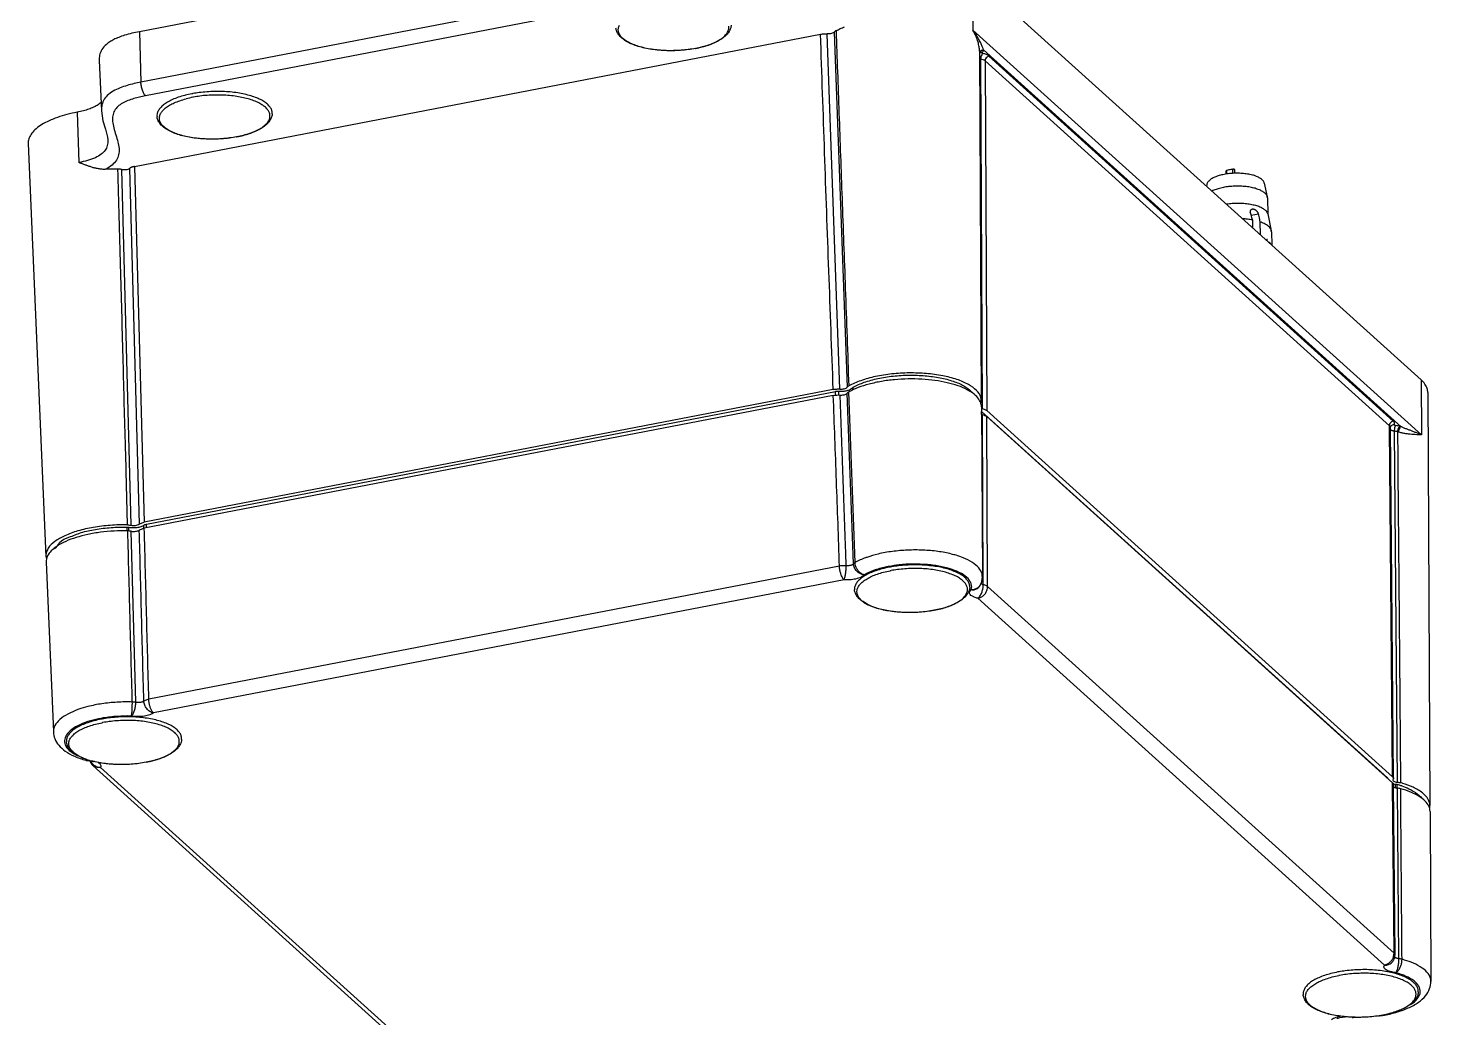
# Model space of a CAD drawing. Header units: millimetres. Extents: x 306 to 1885, y 393 to 1000.
# Drawn here: x 661.6 to 777.7, y 615 to 696.9 of the extents above; entities that cross this region are included whole.
import ezdxf

# ---------------------------------------------------------------- set-up
doc = ezdxf.new("R2010")
doc.units = ezdxf.units.MM

# ---------------------------------------------------------------- blocks, each defined once
blk = doc.blocks.new('*u3')
at = {"color": 7}
for p, q in [((57.87, 32.69), (20.48, 66.4)), ((58.56, 32.51), (21.17, 66.23)), ((-60.1, 55.45), (-60.09, 55.46)), ((-60.09, 55.45), (-60.1, 55.45)), ((-64.44, 36.74), (-64.52, 52.35)), ((-61.09, 50.41), (-61.09, 50.41)), ((-60.24, 50.85), (-22.85, 17.13)), ((-61.58, 50.27), (-61.44, 34.59)), ((-61.22, 49.92), (-61.08, 34.24)), ((-61.13, 49.77), (-23.74, 16.06)), ((-61.13, 49.77), (-61, 34.24)), ((-64.23, -1.79), (-64.43, 36.19)), ((-61.14, 1.77), (-61.43, 34.04)), ((-61.41, 34.59), (-61.41, 34.26)), ((-61.27, 34.55), (-61.26, 34.23)), ((-61.07, 33.69), (-61.04, 33.78)), ((-61.07, 33.69), (-60.79, 1.43)), ((-61.04, 33.78), (-61.03, 33.83)), ((-61, 34.24), (-61, 34.09)), ((-61, 34.09), (-23.67, 0.43)), ((-60.52, 33.65), (-60.52, 33.63)), ((-23.19, -0.03), (-60.52, 33.63)), ((-60.98, 33.54), (-23.66, -0.12)), ((-60.98, 33.54), (-60.71, 1.43)), ((53.65, 32.21), (53.67, 32.21)), ((53.67, 32.21), (53.66, 32.21)), ((58.71, 32.12), (58.64, 32.14)), ((58.86, 32.08), (58.71, 32.12)), ((59.05, 32.05), (58.86, 32.08)), ((62.87, 13.83), (62.19, 29.42)), ((-10.54, 15.44), (52.99, 27.68)), ((-10.12, 14.18), (53.41, 26.42)), ((54.61, 26.69), (55.03, 10.97)), ((-18.84, 18.24), (-18.82, 18.25)), ((-18.82, 18.24), (-18.84, 18.24)), ((-23.74, 16.06), (-23.67, 0.43)), ((-23.34, 15.87), (-23.27, 0.25)), ((-22.86, 16.18), (-22.86, 16.18)), ((-23.18, -0.47), (-23.26, 15.14)), ((-11.55, 13.86), (-10.99, -1.84)), ((-11.4, 13.97), (-10.83, -1.72)), ((64.52, -24.66), (62.88, 13.28)), ((53.64, 10.33), (-9.74, -1.88)), ((-9.55, -1.52), (53.83, 10.7)), ((53.63, 10.66), (53.64, 10.33)), ((53.86, 10.7), (53.87, 10.42)), ((55.04, 10.42), (55.91, -22.29)), ((55.25, 10.94), (55.25, 10.61)), ((55.36, 10.39), (55.49, 5.45)), ((55.4, 10.94), (55.41, 10.6)), ((-9.54, -2.07), (53.84, 10.15)), ((54.72, -22.56), (53.84, 10.15)), ((55.18, -22.39), (54.3, 10.32)), ((-63.62, -2.95), (-63.65, 2.11)), ((-63.65, 2.11), (-22.39, -35.09)), ((-61.77, 1.36), (-23.37, -33.27)), ((-60.79, 1.39), (-60.8, 1.35)), ((-60.79, 1.43), (-60.79, 1.39)), ((-60.71, 1.43), (-60.71, 1.35)), ((-60.71, 1.35), (-60.7, 1.27)), ((-61.06, 0.84), (-23.87, -32.7)), ((-60.7, 1.27), (-23.51, -32.27)), ((-23.19, 0.23), (-23.19, -0.03)), ((-23.51, -32.27), (-23.66, -0.12)), ((-23.1, -32.44), (-23.25, -0.3)), ((-23, -33.17), (-23.16, -1.02)), ((-11.39, -2.02), (-11.37, -2.27)), ((-11.31, -1.99), (-11.3, -2.21)), ((-9.63, -34.92), (-10.82, -2.27)), ((-10.15, -2.1), (-8.97, -34.75)), ((-10.06, -1.55), (-10.05, -1.9)), ((-9.76, -1.52), (-9.74, -1.88)), ((-63.62, -2.95), (-22.35, -40.16)), ((-49.86, -16.56), (-49.88, -15.34)), ((-49.86, -16.56), (-49.84, -16.65)), ((-49.51, -18.2), (-49.84, -16.65)), ((-49.68, -15.52), (-49.73, -15.53)), ((-49.64, -15.56), (-49.7, -15.57)), ((-49.48, -15.71), (-49.47, -15.83)), ((-49.36, -15.81), (-49.47, -15.83)), ((-48.85, -16.27), (-48.82, -17.46)), ((-48.66, -18.19), (-47.99, -18.06)), ((-48.1, -17.65), (-48.11, -16.93)), ((-49.48, -19.67), (-49.52, -18.15)), ((-49.48, -19.67), (-49.47, -19.76)), ((-49.19, -21.03), (-49.47, -19.76)), ((-46.49, -21.93), (-46.48, -22.25)), ((-46.31, -21.92), (-46.31, -22.3)), ((-45.75, -21.87), (-45.75, -22.2)), ((-45.69, -21.86), (-45.69, -22.15)), ((-43.91, -20.9), (-43.88, -20.75)), ((54.72, -22.56), (-8.37, -34.72)), ((60, -27.55), (59.85, -22.92)), ((45.32, -25.28), (45.34, -25.28)), ((45.34, -25.28), (45.32, -25.28)), ((57.97, -32.29), (57.77, -27.68)), ((4.16, -38.61), (53.72, -29.06)), ((49.99, -28.78), (49.99, -28.78)), ((4.58, -39.87), (54.14, -30.32)), ((54.28, -34.95), (54.14, -30.32)), ((3.11, -33.41), (3.13, -33.41)), ((3.13, -33.41), (3.11, -33.42)), ((-22.35, -40.16), (-22.39, -35.09)), ((4.73, -44.5), (54.28, -34.95))]:
    blk.add_line(p, q, dxfattribs=at)
for points in [[(-55.91, 55.76), (-55.91, 55.75), (-55.99, 55.72), (-56.15, 55.67), (-56.39, 55.63), (-56.63, 55.61)], [(57.77, -27.69), (57.63, -26.77), (57.39, -25.98), (57.2, -25.26), (57.17, -25.03)]]:
    blk.add_lwpolyline(points, dxfattribs=at)
for centre, radius, start, end in [((-57.91, 42.34), 13.31, 97.7699, 99.1885), ((-57.81, 43.22), 12.45, 87.8671, 87.9858), ((-57.8, 43.17), 12.5, 87.6057, 87.8906), ((-56.7, 58.77), 3.25, 278.0515, 281.5048), ((-57.95, 42.61), 13.04, 99.1914, 99.4942), ((-58.04, 62.16), 10.53, 280.5245, 280.9056), ((-59.44, 59.27), 9.27, 253.3047, 254.8643), ((-60.22, 49.93), 0.999, 151.2624, 180.5053), ((-58.04, 62.3), 11.01, 280.339, 280.9052), ((-59.13, 43.37), 9.64, 253.2136, 254.4322), ((-59.26, 42.05), 8.08, 251.4584, 253.5717), ((-58.99, 42.97), 9.04, 253.5517, 254.4431), ((-61.2, 35.02), 0.786, 254.483, 257.9238), ((57.79, 31.57), 1.12, 65.9883, 85.7275), ((57.79, 31.58), 1.11, 45.7338, 65.895), ((57.89, 31.77), 0.997, 27.283, 48.087), ((56.6, 24.23), 8.14, 75.5292, 76.5327), ((56.82, 25.08), 7.26, 72.2546, 75.5687), ((56.8, 25.13), 7.21, 73.0517, 75.2917), ((57.9, 31.77), 0.994, 18.8833, 27.3025), ((56.98, 25.72), 6.59, 71.8872, 73.0397), ((57.14, 26.21), 6.08, 70.4204, 71.8901), ((57, 25.65), 6.66, 71.7751, 72.2106), ((58.95, 31.06), 1, 74.8444, 83.8864), ((57.08, 25.89), 6.41, 70.8964, 71.7787), ((59.13, 31.71), 0.325, 75.1005, 93.2889), ((58.14, 27.76), 4.26, 61.8237, 64.9121), ((55.71, 38.91), 10.53, 280.5245, 280.9056), ((55.67, 39.64), 11.66, 279.5389, 280.6079), ((55.72, 39.06), 11.01, 280.339, 280.9052), ((-22.21, 15.42), 0.999, 130.4975, 162.7717), ((-16.78, 24.95), 10.53, 280.5245, 280.9056), ((-16.78, 25.09), 11.01, 280.339, 280.9052), ((-18.14, 22.2), 9.41, 253.3476, 255.9626), ((61.48, 13.87), 1.4, 334.5506, 336.2879), ((-58.7, 11.5), 10.59, 253.1408, 253.6254), ((-58.62, 11.47), 10.05, 253.1408, 253.6254), ((-23.05, 0.12), 0.21, 227.9916, 231.6278), ((-22.08, -0.47), 1.1, 180.2015, 190.6509), ((-22.1, -0.47), 1.08, 190.725, 193.6258), ((-48.99, -14.91), 0.96, 219.806, 223.0744), ((37.37, 5.06), 88.44, 194.8812, 195.366), ((-46.63, -14.36), 6.39, 276.7267, 280.8612), ((-46.7, -13.88), 6.87, 276.3232, 276.7701), ((56.51, -3.79), 18.52, 269.1759, 272.7708), ((47.38, -18.58), 10.53, 280.5245, 280.9056), ((47.38, -18.43), 11.01, 280.339, 280.9052), ((47.56, -19.47), 9.62, 280.8544, 284.6189), ((47.57, -19.35), 10.07, 280.8598, 284.4096), ((47.75, -20.1), 9.3, 284.4561, 284.6724), ((-22.08, -33.5), 1.32, 167.6798, 169.6288), ((-19.61, -32.06), 3.95, 197.7166, 198.1421), ((-23.17, -32.76), 0.28, 292.9003, 306.5563), ((-23.32, -32.91), 0.345, 328.2983, 342.3446), ((-23.31, -32.87), 0.34, 328.204, 338.2829)]:
    blk.add_arc(centre, radius, start, end, dxfattribs=at)
for centre, major_axis, ratio, start_param, end_param in [((-46.69, -15.14), (3.2, -0.4), 0.611613, -2.778713, -2.743926), ((-46.69, -15.03), (3.19, 0.39), 0.175173, -2.817854, -2.783249), ((-46.69, -15.23), (3.19, 0.39), 0.175173, -2.653391, -2.618547), ((-46.68, -15.38), (3.18, 0.81), 0.127174, 2.535062, 2.572697)]:
    blk.add_ellipse(centre, major_axis=major_axis, ratio=ratio, start_param=start_param, end_param=end_param, dxfattribs=at)
for points, start_tangent, end_tangent in [([(-60.09, 55.46), (-59.42, 55.56), (-58.72, 55.63), (-58, 55.66), (-57.34, 55.66)], (0.982232, 0.187673), (0.999322, -0.036809)), ([(-60.09, 55.45), (-59.43, 55.56), (-58.75, 55.63), (-58.06, 55.66), (-57.37, 55.65)], (0.981939, 0.189198), (0.999382, -0.035148)), ([(-57.34, 55.65), (-56.69, 55.61), (-56.04, 55.53), (-55.42, 55.42), (-54.85, 55.27), (-54.35, 55.09), (-53.91, 54.88), (-53.55, 54.65), (-53.28, 54.41), (-53.09, 54.14), (-53, 53.87), (-53, 53.59)], (0.999307, -0.037218), (-0.171541, -0.985177)), ([(-57.28, 55.65), (-56.58, 55.6), (-55.9, 55.51), (-55.26, 55.39), (-54.67, 55.22), (-54.14, 55.02), (-53.68, 54.78), (-53.3, 54.5), (-53.02, 54.2), (-52.85, 53.89), (-52.77, 53.58)], (0.999127, -0.041778), (0.10077, -0.99491)), ([(-55.36, 55.86), (-55.57, 55.74), (-55.8, 55.65), (-56.05, 55.59)], (-0.820997, -0.570933), (-0.979785, -0.200051)), ([(-60.1, 55.47), (-61.29, 55.21), (-62.44, 54.8), (-63.38, 54.27), (-64.03, 53.67), (-64.4, 53.02), (-64.52, 52.35)], (-0.986301, -0.164954), (0.0051, -0.999987)), ([(-62.63, 54.5), (-62.88, 54.33), (-63.36, 53.83), (-63.54, 53.38)], (-0.849342, -0.527843), (-0.121421, -0.992601)), ([(-63.36, 53.32), (-63.31, 53.62), (-63.17, 53.91), (-62.94, 54.2), (-62.62, 54.48), (-62.23, 54.73), (-61.77, 54.96), (-61.26, 55.15), (-60.7, 55.32), (-60.1, 55.45)], (0.052658, 0.998613), (0.981939, 0.189198)), ([(-60.1, 55.45), (-60.7, 55.31), (-61.27, 55.14), (-61.78, 54.94), (-62.22, 54.72), (-62.58, 54.48), (-62.86, 54.22), (-63.05, 53.95), (-63.14, 53.67), (-63.14, 53.39), (-63.05, 53.12)], (-0.981644, -0.190724), (0.462229, -0.886761)), ([(-63.54, 53.38), (-63.54, 53.31), (-63.41, 52.8), (-62.97, 52.31), (-62.25, 51.89), (-61.29, 51.56)], (-0.121421, -0.992601), (0.965239, -0.261368)), ([(-63.36, 53.32), (-63.35, 53.14), (-63.25, 52.86), (-63.06, 52.58), (-62.77, 52.32), (-62.4, 52.08), (-61.94, 51.87), (-61.41, 51.68), (-60.83, 51.53), (-60.19, 51.41), (-59.51, 51.33), (-58.8, 51.28), (-58.08, 51.28), (-57.35, 51.31), (-56.64, 51.38), (-56.07, 51.47)], (-0.051624, -0.998667), (0.98376, 0.179487)), ([(-63.05, 53.12), (-62.86, 52.86), (-62.59, 52.61), (-62.23, 52.38), (-61.79, 52.18), (-61.28, 52), (-60.72, 51.85), (-60.1, 51.73), (-59.45, 51.65), (-58.77, 51.61), (-58.08, 51.61), (-57.39, 51.64), (-56.71, 51.71), (-56.12, 51.8)], (0.462229, -0.886761), (0.983176, 0.182662)), ([(-53.09, 53.32), (-53.28, 53.05), (-53.56, 52.79), (-53.92, 52.54), (-54.36, 52.32), (-54.87, 52.12), (-55.43, 51.95), (-56.05, 51.81)], (-0.460762, -0.887524), (-0.981939, -0.189198)), ([(-55.96, 51.49), (-55.32, 51.64), (-54.73, 51.81), (-54.2, 52.02), (-53.74, 52.25), (-53.36, 52.51), (-53.07, 52.78), (-52.88, 53.06), (-52.78, 53.35), (-52.77, 53.58)], (0.981939, 0.189198), (-0.099008, 0.995087)), ([(-53, 53.59), (-53.09, 53.32)], (-0.171541, -0.985177), (-0.460762, -0.887524)), ([(-64.52, 52.35), (-64.51, 52.19), (-64.27, 51.64), (-63.72, 51.13), (-62.91, 50.68), (-62.1, 50.39)], (-0.003378, -0.999994), (0.957768, -0.287544)), ([(-61.29, 51.56), (-61.47, 51.41), (-61.63, 51.19), (-61.76, 50.92), (-61.84, 50.62), (-61.86, 50.32)], (-0.87015, -0.492786), (0.012829, -0.999918)), ([(-61.29, 51.56), (-61.41, 51.34), (-61.5, 51.02), (-61.56, 50.65), (-61.58, 50.27)], (-0.60871, -0.793393), (0.022065, -0.999757)), ([(-61.29, 51.56), (-60.91, 51.49), (-60.61, 51.4), (-60.4, 51.29), (-60.26, 51.16), (-60.2, 51.02), (-60.24, 50.85)], (0.994384, -0.105837), (-0.480669, -0.876902)), ([(-60.24, 50.85), (-60.52, 50.75), (-60.77, 50.57), (-60.97, 50.34), (-61.09, 50.06), (-61.13, 49.77)], (-0.981939, -0.189198), (0.006643, -0.999978)), ([(-60.24, 50.85), (-60.61, 50.81), (-60.92, 50.63), (-61.09, 50.41)], (-0.997252, 0.074089), (-0.481747, -0.87631)), ([(-61.86, 50.32), (-61.8, 42.53), (-61.74, 34.64)], (0.007782, -0.99997), (0.008107, -0.999967)), ([(-61.86, 50.32), (-61.77, 50.3), (-61.68, 50.28), (-61.58, 50.27)], (0.963873, -0.266363), (0.993242, -0.116064)), ([(-61.58, 50.27), (-61.43, 50.25), (-61.32, 50.21), (-61.25, 50.17), (-61.2, 50.13), (-61.19, 50.12)], (0.995966, -0.089735), (0.509346, -0.860562)), ([(-61.22, 49.92), (-61.2, 49.85), (-61.13, 49.77)], (0.011978, -0.999928), (0.746664, -0.665201)), ([(-64.44, 36.74), (-64.33, 36.26)], (0.006948, -0.999976), (0.416853, -0.908974)), ([(-64.41, 36.41), (-64.43, 36.25), (-64.43, 36.19)], (-0.195307, -0.980742), (0.013557, -0.999908)), ([(-64.43, 36.19), (-64.27, 35.62), (-63.74, 35.03), (-62.88, 34.51), (-61.92, 34.15)], (0.013557, -0.999908), (0.957336, -0.288976)), ([(-64.33, 36.26), (-63.99, 35.78), (-63.43, 35.35), (-62.67, 34.96), (-61.74, 34.64)], (0.416853, -0.908974), (0.963091, -0.269174)), ([(-61.83, 34.39), (-62.48, 34.64), (-63.29, 35.13), (-63.63, 35.46)], (-0.94795, 0.318419), (-0.625598, 0.780146)), ([(-61.74, 34.64), (-61.6, 34.61), (-61.44, 34.59)], (0.963091, -0.269174), (0.994313, -0.106502)), ([(-61.43, 34.04), (-61.58, 34.06), (-61.72, 34.09)], (-0.994185, 0.107684), (-0.963266, 0.268549)), ([(-61.45, 1.83), (-61.51, 9.32), (-61.58, 17.06), (-61.65, 25.24), (-61.72, 34.09)], (-0.00856, 0.999963), (-0.008086, 0.999967)), ([(-61.29, 34.56), (-61.44, 34.59)], (-0.970398, 0.241512), (-0.994313, 0.106502)), ([(-61.1, 33.94), (-61.24, 34), (-61.43, 34.04)], (-0.837542, 0.546374), (-0.994185, 0.107684)), ([(-61.26, 34.23), (-61.34, 34.24), (-61.36, 34.25)], (-0.994187, 0.107668), (-0.977705, 0.209983)), ([(-61.08, 34.46), (-61.17, 34.52), (-61.29, 34.56)], (-0.709008, 0.7052), (-0.970398, 0.241512)), ([(-61.08, 34.2), (-61.26, 34.23)], (-0.981246, 0.192758), (-0.994187, 0.107668)), ([(-61.03, 33.86), (-61.1, 33.94)], (-0.298248, 0.954489), (-0.837542, 0.546374)), ([(-61, 34.09), (-61.08, 34.21), (-61.08, 34.24)], (-0.742655, 0.669674), (0.00662, 0.999978)), ([(-60.98, 33.54), (-61.05, 33.61), (-61.07, 33.69)], (-0.742655, 0.669674), (-0.012044, 0.999927)), ([(-61.03, 33.83), (-61.03, 33.86)], (0.002405, 0.999997), (-0.298248, 0.954489)), ([(-60.52, 33.63), (-60.55, 33.67), (-60.55, 33.68)], (-0.742655, 0.669674), (-0.260801, 0.965392)), ([(53.67, 32.21), (54.34, 32.32), (55.04, 32.39), (55.76, 32.42), (56.48, 32.41), (57.18, 32.36), (57.86, 32.27), (58.5, 32.14)], (0.982232, 0.187673), (0.972482, -0.232977)), ([(53.67, 32.21), (54.33, 32.32), (55.01, 32.39), (55.7, 32.42), (56.39, 32.41), (57.07, 32.37), (57.72, 32.29), (58.34, 32.17), (58.63, 32.1)], (0.981939, 0.189198), (0.967145, -0.254225)), ([(58.06, 32.23), (58.03, 32.25), (57.9, 32.37), (57.83, 32.52), (57.87, 32.69)], (-0.846793, 0.531922), (0.480398, 0.87705)), ([(57.87, 32.69), (58.15, 32.7), (58.41, 32.62), (58.56, 32.51)], (0.981939, 0.189198), (0.744523, -0.667597)), ([(58.56, 32.37), (58.76, 32.12)], (0.715927, -0.698175), (0.468849, -0.883278)), ([(50.4, 30.08), (50.45, 30.37), (50.59, 30.67), (50.82, 30.96), (51.14, 31.24), (51.53, 31.49), (51.98, 31.72), (52.5, 31.91), (53.06, 32.08), (53.65, 32.21)], (0.052658, 0.998613), (0.981939, 0.189198)), ([(53.66, 32.21), (53.06, 32.07), (52.49, 31.9), (51.98, 31.7), (51.54, 31.48), (51.18, 31.23), (50.9, 30.98), (50.71, 30.71), (50.62, 30.43), (50.62, 30.15), (50.71, 29.88)], (-0.981644, -0.190724), (0.462229, -0.886761)), ([(58.97, 32.02), (59.04, 32.05), (59.05, 32.05)], (0.757211, 0.653171), (0.983841, -0.179046)), ([(59, 32.01), (59.11, 32.03)], (0.937063, 0.34916), (0.998296, 0.058355)), ([(59.18, 31.95), (59.62, 31.77), (60.08, 31.53), (60.46, 31.26), (60.74, 30.96), (60.91, 30.65), (60.99, 30.34)], (0.944904, -0.327348), (0.10077, -0.99491)), ([(59.18, 31.94), (59.41, 31.85), (59.85, 31.64), (60.21, 31.41), (60.48, 31.16), (60.67, 30.9), (60.76, 30.63), (60.76, 30.35)], (0.942116, -0.335286), (-0.171541, -0.985177)), ([(62.19, 29.42), (62.06, 30.04), (61.7, 30.64), (61.11, 31.18), (60.26, 31.66), (59.21, 32.02)], (-0.043146, 0.999069), (-0.965239, 0.261368)), ([(61.17, 30.22), (61.04, 30.74), (60.6, 31.22), (60.15, 31.51)], (0.038603, 0.999255), (-0.881077, 0.472974)), ([(50.4, 30.08), (50.41, 29.9), (50.51, 29.61), (50.7, 29.34), (50.99, 29.08), (51.36, 28.84), (51.82, 28.63), (52.34, 28.44), (52.93, 28.29), (53.57, 28.17), (54.25, 28.08), (54.96, 28.04), (55.68, 28.03), (56.4, 28.07), (57.11, 28.14), (57.69, 28.23)], (-0.051624, -0.998667), (0.98376, 0.179487)), ([(50.71, 29.88), (50.9, 29.62), (51.17, 29.37), (51.53, 29.14), (51.97, 28.93), (52.47, 28.76), (53.04, 28.61), (53.66, 28.49), (54.31, 28.41), (54.99, 28.37), (55.68, 28.36), (56.37, 28.4), (57.05, 28.47), (57.64, 28.56)], (0.462229, -0.886761), (0.983176, 0.182662)), ([(60.67, 30.08), (60.48, 29.81), (60.2, 29.55), (59.84, 29.3), (59.4, 29.08), (58.89, 28.88), (58.32, 28.71), (57.71, 28.57)], (-0.460762, -0.887524), (-0.981939, -0.189198)), ([(57.8, 28.25), (58.44, 28.4), (59.03, 28.57), (59.56, 28.78), (60.02, 29.01), (60.4, 29.27), (60.69, 29.54), (60.88, 29.82), (60.98, 30.11), (60.99, 30.34)], (0.981939, 0.189198), (-0.099008, 0.995087)), ([(57.81, 28.18), (58.77, 28.4), (59.76, 28.76), (60.51, 29.2), (60.99, 29.7), (61.17, 30.22)], (0.982894, 0.184172), (0.038603, 0.999255)), ([(60.76, 30.35), (60.67, 30.08)], (-0.171541, -0.985177), (-0.460762, -0.887524)), ([(59.86, 27.34), (60.16, 27.46), (61.08, 27.9), (61.74, 28.42), (62.12, 28.97), (62.19, 29.42)], (0.943097, 0.332518), (-0.033798, 0.999429)), ([(52.99, 27.68), (53.2, 27.8), (53.43, 27.88), (53.68, 27.94), (53.96, 27.99), (54.28, 28.01), (54.64, 28.01), (55.03, 27.96)], (0.82076, 0.571273), (0.985273, -0.170988)), ([(52.99, 27.68), (53.32, 27.54), (53.6, 27.28), (53.79, 26.95), (53.87, 26.59)], (0.979309, -0.202372), (0.038534, -0.999257)), ([(52.99, 27.68), (53.11, 27.53), (53.22, 27.3), (53.32, 27.02), (53.38, 26.72), (53.41, 26.42)], (0.742655, -0.669674), (0.031458, -0.999505)), ([(55.03, 27.96), (54.86, 27.76), (54.73, 27.44), (54.64, 27.07), (54.61, 26.69)], (-0.771386, -0.636368), (0.013925, -0.999903)), ([(55.03, 27.96), (54.99, 27.8), (54.96, 27.56), (54.94, 27.27), (54.93, 26.97), (54.93, 26.67)], (-0.293425, -0.955982), (0.02164, -0.999766)), ([(54.93, 26.67), (56.34, 26.69), (57.73, 26.83), (59.02, 27.09), (59.86, 27.34)], (0.999586, -0.028777), (0.943097, 0.332518)), ([(55.03, 27.96), (56.32, 27.99), (57.6, 28.14)], (0.999586, -0.028777), (0.986159, 0.165802)), ([(53.41, 26.42), (53.59, 26.46), (53.75, 26.52), (53.87, 26.59)], (0.982733, 0.185027), (0.830803, 0.556567)), ([(53.41, 26.42), (53.62, 18.57), (53.83, 10.7)], (0.027118, -0.999632), (0.02696, -0.999637)), ([(53.87, 26.59), (53.95, 26.63), (54.03, 26.67), (54.12, 26.69), (54.22, 26.71), (54.33, 26.71), (54.47, 26.71), (54.61, 26.69)], (0.804305, 0.594217), (0.982008, -0.188842)), ([(53.87, 26.59), (54.08, 18.75), (54.29, 10.87)], (0.026989, -0.999636), (0.026876, -0.999639)), ([(54.61, 26.69), (54.71, 26.68), (54.82, 26.67), (54.93, 26.67)], (0.986941, -0.161081), (0.999695, -0.024689)), ([(54.93, 26.67), (55.14, 18.83), (55.35, 10.94)], (0.027217, -0.99963), (0.027129, -0.999632)), ([(-22.1, 16.12), (-22.04, 16.41), (-21.9, 16.7), (-21.68, 16.99), (-21.36, 17.27), (-20.97, 17.52), (-20.51, 17.75), (-20, 17.94), (-19.44, 18.11), (-18.84, 18.24)], (0.052658, 0.998613), (0.981939, 0.189198)), ([(-18.84, 18.24), (-19.44, 18.1), (-20.01, 17.93), (-20.51, 17.73), (-20.95, 17.51), (-21.32, 17.27), (-21.59, 17.01), (-21.78, 16.74), (-21.88, 16.46), (-21.88, 16.18), (-21.78, 15.91)], (-0.981644, -0.190724), (0.462229, -0.886761)), ([(-18.82, 18.25), (-18.16, 18.35), (-17.45, 18.42), (-16.73, 18.45), (-16.02, 18.44), (-15.31, 18.39), (-14.64, 18.3), (-14, 18.18), (-13.41, 18.01), (-12.88, 17.81), (-12.42, 17.57), (-12.04, 17.29), (-11.76, 16.99), (-11.58, 16.68), (-11.5, 16.37)], (0.982232, 0.187673), (0.10077, -0.99491)), ([(-18.82, 18.24), (-18.17, 18.35), (-17.49, 18.42), (-16.8, 18.45), (-16.1, 18.44), (-15.42, 18.4), (-14.77, 18.32), (-14.16, 18.21), (-13.59, 18.06), (-13.08, 17.88), (-12.65, 17.67), (-12.29, 17.44), (-12.01, 17.2), (-11.83, 16.93), (-11.73, 16.66), (-11.73, 16.38)], (0.981939, 0.189198), (-0.171541, -0.985177)), ([(-22.85, 17.13), (-23.13, 17.03), (-23.38, 16.86), (-23.58, 16.62), (-23.7, 16.34), (-23.74, 16.06)], (-0.981939, -0.189198), (0.006643, -0.999978)), ([(-22.85, 17.13), (-23.04, 16.93), (-23.2, 16.62), (-23.29, 16.3)], (-0.813851, -0.581074), (-0.206169, -0.978516)), ([(-22.85, 17.13), (-22.52, 17.04), (-22.29, 16.92), (-22.15, 16.8), (-22.09, 16.66), (-22.1, 16.51), (-22.24, 16.34)], (0.977193, -0.212354), (-0.759574, -0.650421)), ([(-23.74, 16.06), (-23.64, 15.98), (-23.5, 15.92), (-23.34, 15.87)], (0.738664, -0.674074), (0.974083, -0.226191)), ([(-23.29, 16.3), (-23.31, 16.25), (-23.34, 15.87)], (-0.206169, -0.978516), (0.023635, -0.999721)), ([(-23.34, 15.87), (-23.21, 15.84), (-23.13, 15.8)], (0.982124, -0.188233), (0.843072, -0.537801)), ([(-23.17, 15.72), (-23.22, 15.52), (-23.25, 15.33), (-23.26, 15.14)], (-0.2965, -0.955033), (0.0051, -0.999987)), ([(-23.02, 15.99), (-23.16, 15.74), (-23.17, 15.72)], (-0.623863, -0.781533), (-0.295752, -0.955265)), ([(-22.84, 16.16), (-23.02, 15.99)], (-0.816298, -0.577631), (-0.623863, -0.781533)), ([(-22.24, 16.34), (-22.58, 16.33), (-22.86, 16.18)], (-0.985211, 0.171347), (-0.761361, -0.648328)), ([(-22.24, 16.34), (-22.54, 16.3), (-22.81, 16.18), (-22.84, 16.16)], (-0.999569, 0.029343), (-0.816298, -0.577631)), ([(-22.24, 16.34), (-22.24, 15.82), (-21.94, 15.32), (-21.34, 14.86), (-20.48, 14.49), (-19.42, 14.21), (-18.2, 14.04), (-16.9, 13.99), (-15.6, 14.07), (-14.68, 14.21)], (-0.2965, -0.955033), (0.982904, 0.184121)), ([(-22.1, 16.12), (-22.09, 15.93), (-21.99, 15.65), (-21.79, 15.37), (-21.51, 15.11), (-21.13, 14.87), (-20.68, 14.66), (-20.15, 14.47), (-19.56, 14.32), (-18.92, 14.2), (-18.24, 14.12), (-17.53, 14.07), (-16.81, 14.07), (-16.09, 14.1), (-15.38, 14.17), (-14.8, 14.26)], (-0.051624, -0.998667), (0.98376, 0.179487)), ([(-21.78, 15.91), (-21.6, 15.65), (-21.32, 15.4), (-20.96, 15.17), (-20.53, 14.97), (-20.02, 14.79), (-19.45, 14.64), (-18.84, 14.52), (-18.18, 14.44), (-17.51, 14.4), (-16.81, 14.4), (-16.12, 14.43), (-15.44, 14.5), (-14.86, 14.59)], (0.462229, -0.886761), (0.983176, 0.182662)), ([(-11.83, 16.11), (-12.02, 15.84), (-12.29, 15.58), (-12.66, 15.34), (-13.09, 15.11), (-13.6, 14.91), (-14.17, 14.74), (-14.79, 14.6)], (-0.460762, -0.887524), (-0.981939, -0.189198)), ([(-14.7, 14.28), (-14.05, 14.43), (-13.46, 14.61), (-12.93, 14.81), (-12.48, 15.04), (-12.1, 15.3), (-11.81, 15.57), (-11.61, 15.85), (-11.51, 16.14), (-11.5, 16.37)], (0.981939, 0.189198), (-0.099008, 0.995087)), ([(-11.73, 16.38), (-11.83, 16.11)], (-0.171541, -0.985177), (-0.460762, -0.887524)), ([(-23.25, 15.14), (-23.23, 14.9), (-22.94, 14.35), (-22.35, 13.85), (-21.5, 13.41), (-20.84, 13.18)], (0.003873, -0.999993), (0.957864, -0.287222)), ([(-14.68, 14.21), (-14.36, 14.27), (-13.26, 14.58), (-12.38, 14.98)], (0.982904, 0.184121), (0.870749, 0.491729)), ([(-12.38, 14.98), (-12.21, 15.13), (-11.98, 15.25), (-11.73, 15.33), (-11.47, 15.39), (-11.19, 15.43), (-10.88, 15.45), (-10.54, 15.44)], (0.610052, 0.792362), (0.997588, -0.06941)), ([(-12.38, 14.98), (-12.01, 14.87), (-11.7, 14.64), (-11.49, 14.33), (-11.4, 13.97)], (0.994971, -0.100159), (0.040773, -0.999168)), ([(-12.38, 14.98), (-12.13, 14.87), (-11.9, 14.68), (-11.72, 14.43), (-11.6, 14.15), (-11.55, 13.86)], (0.96503, -0.262139), (0.039295, -0.999228)), ([(-10.54, 15.44), (-10.62, 15.22), (-10.68, 14.9), (-10.72, 14.52), (-10.73, 14.14)], (-0.513661, -0.857993), (0.014443, -0.999896)), ([(-10.54, 15.44), (-10.41, 15.29), (-10.3, 15.06), (-10.21, 14.78), (-10.15, 14.48), (-10.12, 14.18)], (0.742655, -0.669674), (0.031458, -0.999505)), ([(-20.42, 13.07), (-19.17, 12.83), (-17.8, 12.71), (-16.38, 12.71), (-14.98, 12.83), (-13.67, 13.07), (-12.64, 13.38)], (0.969972, -0.243216), (0.94333, 0.331856)), ([(-12.64, 13.38), (-12.51, 13.42), (-11.55, 13.86)], (0.94333, 0.331856), (0.870749, 0.491729)), ([(-11.55, 13.86), (-11.49, 13.89), (-11.44, 13.93), (-11.4, 13.97)], (0.873356, 0.487083), (0.620002, 0.7846)), ([(-11.4, 13.97), (-11.34, 14.03), (-11.25, 14.08), (-11.16, 14.11), (-11.07, 14.13), (-10.98, 14.14), (-10.86, 14.15), (-10.73, 14.14)], (0.592854, 0.80531), (0.995854, -0.090961)), ([(-10.74, 14.14), (-10.67, 12.28), (-10.17, -1.55)], (0.036298, -0.999341), (0.036213, -0.999344)), ([(-10.73, 14.14), (-10.53, 14.14), (-10.32, 14.15), (-10.12, 14.18)], (0.998417, -0.05624), (0.981128, 0.19336)), ([(-10.12, 14.18), (-9.84, 6.34), (-9.55, -1.52)], (0.035804, -0.999359), (0.035962, -0.999353)), ([(55.35, 10.94), (56.61, 10.96), (57.85, 11.07), (59.03, 11.27), (60.11, 11.55), (61.05, 11.9), (61.82, 12.32), (62.39, 12.77), (62.75, 13.26)], (0.999723, -0.023552), (0.429674, 0.902984)), ([(55.36, 10.39), (56.96, 10.43), (58.52, 10.62), (59.94, 10.94), (61.14, 11.39), (62.07, 11.93), (62.66, 12.53), (62.88, 13.17), (62.88, 13.28)], (0.999709, -0.024103), (-0.052732, 0.998609)), ([(62.76, 13.3), (62.87, 13.77), (62.87, 13.83)], (0.402099, 0.915596), (-0.046471, 0.99892)), ([(62.88, 13.28), (62.84, 13.53)], (-0.052732, 0.998609), (-0.271852, 0.962339)), ([(62.18, 12.59), (62.16, 12.58), (61.62, 12.01), (60.76, 11.52), (59.64, 11.1), (58.33, 10.8), (56.89, 10.63), (55.41, 10.6)], (-0.53055, -0.847654), (-0.999705, 0.024291)), ([(53.87, 10.42), (53.81, 10.38), (53.73, 10.35), (53.64, 10.33)], (-0.823351, -0.567532), (-0.981939, -0.189198)), ([(54.29, 10.87), (54.1, 10.77), (53.83, 10.7)], (-0.822892, -0.568198), (-0.981939, -0.189198)), ([(53.96, 10.47), (53.87, 10.42)], (-0.888283, -0.459297), (-0.823351, -0.567532)), ([(54.13, 10.54), (53.96, 10.47)], (-0.947836, -0.318759), (-0.888283, -0.459297)), ([(55.25, 10.61), (54.89, 10.64), (54.49, 10.62), (54.13, 10.54)], (-0.986078, 0.166282), (-0.947836, -0.318759)), ([(55.03, 10.97), (54.87, 10.99), (54.7, 10.99), (54.54, 10.96), (54.4, 10.92), (54.29, 10.87)], (-0.985766, 0.168125), (-0.822892, -0.568198)), ([(55.04, 10.42), (54.84, 10.44), (54.63, 10.43), (54.44, 10.38), (54.3, 10.32)], (-0.986081, 0.166264), (-0.823351, -0.567532)), ([(55.03, 10.97), (55.19, 10.95), (55.35, 10.94)], (0.985766, -0.168125), (0.999723, -0.023552)), ([(55.36, 10.39), (55.19, 10.4), (55.04, 10.42)], (-0.999709, 0.024103), (-0.986081, 0.166264)), ([(55.41, 10.6), (55.33, 10.6), (55.25, 10.61)], (-0.999705, 0.024291), (-0.986078, 0.166282)), ([(54.3, 10.32), (54.18, 10.25), (54.02, 10.19), (53.84, 10.15)], (-0.823351, -0.567532), (-0.981939, -0.189198)), ([(55.49, 5.45), (55.57, 2.78), (55.78, -5.09), (56.01, -13.4), (56.25, -22.32)], (0.027414, -0.999624), (0.027013, -0.999635)), ([(-63.65, 2.11), (-63.37, 2.1), (-63.07, 2.09), (-62.76, 2.07), (-62.45, 2.04), (-62.13, 1.99), (-61.83, 1.93), (-61.53, 1.85)], (0.9974, -0.072069), (0.956994, -0.290109)), ([(-63.65, 2.11), (-63.37, 1.99), (-63.08, 1.88), (-62.8, 1.77), (-62.53, 1.67), (-62.26, 1.57), (-62.01, 1.47), (-61.77, 1.36)], (0.906526, -0.42215), (0.90767, -0.419685)), ([(-61.77, 1.36), (-61.65, 1.48), (-61.56, 1.65), (-61.53, 1.85)], (0.890188, 0.455594), (-0.01207, 0.999927)), ([(-61.69, 1.34), (-61.57, 1.45), (-61.48, 1.63), (-61.45, 1.83)], (0.88495, 0.465687), (-0.012278, 0.999925)), ([(-61.69, 1.34), (-61.49, 1.29), (-61.26, 1.26)], (0.95924, -0.282594), (0.993912, -0.110181)), ([(-61.45, 1.83), (-61.3, 1.79), (-61.14, 1.77)], (0.959821, -0.280613), (0.994305, -0.106575)), ([(-61.26, 1.26), (-61.2, 1.38), (-61.16, 1.57), (-61.14, 1.77)], (0.630263, 0.776381), (-0.018862, 0.999822)), ([(-61.14, 1.77), (-61.08, 1.76), (-61.01, 1.75), (-60.94, 1.73), (-60.88, 1.7), (-60.82, 1.67), (-60.79, 1.64)], (0.993142, -0.116918), (0.71066, -0.703535)), ([(-61.14, 1.18), (-60.95, 1.21), (-60.81, 1.34), (-60.8, 1.35)], (0.997718, -0.067517), (0.476137, 0.879371)), ([(-60.79, 1.43), (-60.78, 1.39)], (-0.00412, -0.999992), (0.214613, -0.976699)), ([(-60.78, 1.39), (-60.7, 1.27)], (0.214613, -0.976699), (0.741214, -0.671269)), ([(-61.26, 1.26), (-61.24, 1.25), (-61.22, 1.25), (-61.2, 1.24), (-61.17, 1.23), (-61.16, 1.22), (-61.15, 1.21), (-61.14, 1.2), (-61.14, 1.18)], (0.993901, -0.110274), (-0.48324, -0.875488)), ([(-61.14, 1.18), (-61.17, 1), (-61.06, 0.84)], (-0.479819, -0.877367), (0.743318, -0.668939)), ([(-61.06, 0.84), (-60.88, 0.92), (-60.75, 1.08), (-60.7, 1.27)], (0.981939, 0.189198), (-0.006643, 0.999978)), ([(-23.27, 0.25), (-23.5, 0.33), (-23.67, 0.43)], (-0.9772, 0.212321), (-0.742655, 0.669674)), ([(-23.18, 0.23), (-23.27, 0.25)], (-0.950394, 0.31105), (-0.9772, 0.212321)), ([(-23.25, -0.3), (-23.42, -0.25), (-23.56, -0.19), (-23.66, -0.12)], (-0.9772, 0.212321), (-0.742655, 0.669674)), ([(-23.18, -0.32), (-23.25, -0.3)], (-0.953102, 0.30265), (-0.9772, 0.212321)), ([(-23.13, -0.74), (-23.16, -1.02)], (-0.241414, -0.970422), (0.010796, -0.999942)), ([(-23.16, -1.02), (-23.11, -1.35), (-22.72, -1.97), (-21.98, -2.52), (-20.92, -2.98), (-19.61, -3.32), (-18.12, -3.52), (-16.53, -3.58), (-14.94, -3.49), (-13.42, -3.25), (-12.07, -2.87), (-10.97, -2.39)], (0.010796, -0.999942), (0.875586, 0.483062)), ([(-23.15, -0.72), (-22.94, -1.16)], (0.235413, -0.971895), (0.562497, -0.826799)), ([(-22.94, -1.16), (-22.51, -1.62), (-21.86, -2.04), (-21.02, -2.4), (-20.02, -2.68), (-18.9, -2.89), (-17.69, -3), (-16.43, -3.03), (-15.18, -2.96), (-13.97, -2.8), (-12.84, -2.55), (-11.83, -2.23), (-10.99, -1.84)], (0.562497, -0.826799), (0.876145, 0.482048)), ([(-64.23, -1.79), (-64.18, -2.14), (-63.97, -2.56), (-63.62, -2.95)], (0.006853, -0.999977), (0.742655, -0.669674)), ([(-11.37, -2.27), (-12.4, -2.72), (-13.65, -3.07), (-15.04, -3.29), (-16.52, -3.38), (-17.99, -3.32), (-19.37, -3.13), (-20.58, -2.82), (-21.56, -2.39), (-22.24, -1.88), (-22.37, -1.75)], (-0.875395, -0.483409), (-0.626874, 0.779121)), ([(-11.3, -2.21), (-11.33, -2.24), (-11.37, -2.27)], (-0.622803, -0.782379), (-0.875395, -0.483409)), ([(-11.22, -2.14), (-11.3, -2.21)], (-0.798445, -0.602068), (-0.622803, -0.782379)), ([(-10.94, -2), (-11.12, -2.08), (-11.22, -2.14)], (-0.948135, -0.317868), (-0.798445, -0.602068)), ([(-10.99, -1.84), (-10.9, -1.78), (-10.83, -1.72)], (0.876145, 0.482048), (0.617722, 0.786397)), ([(-10.82, -2.27), (-10.88, -2.33), (-10.97, -2.39)], (-0.62285, -0.782341), (-0.875586, -0.483062)), ([(-9.8, -35.04), (-10.07, -27.46), (-10.35, -19.63), (-10.65, -11.35), (-10.97, -2.39)], (-0.035893, 0.999356), (-0.035676, 0.999363)), ([(-10.81, -1.96), (-10.82, -1.97), (-10.94, -2)], (-0.970238, -0.242155), (-0.948135, -0.317868)), ([(-10.17, -1.55), (-10.33, -1.55), (-10.5, -1.57), (-10.64, -1.6), (-10.76, -1.66), (-10.83, -1.72)], (-0.997697, 0.067835), (-0.617722, -0.786397)), ([(-10.15, -2.1), (-10.36, -2.1), (-10.56, -2.13), (-10.72, -2.19), (-10.82, -2.27)], (-0.997719, 0.06751), (-0.62285, -0.782341)), ([(-10.05, -1.9), (-10.44, -1.9), (-10.81, -1.96)], (-0.997719, 0.06751), (-0.970238, -0.242155)), ([(-9.55, -1.52), (-9.86, -1.55), (-10.17, -1.55)], (-0.981939, -0.189198), (-0.997697, 0.067835)), ([(-9.54, -2.07), (-9.74, -2.09), (-9.94, -2.11), (-10.15, -2.1)], (-0.981939, -0.189198), (-0.997719, 0.06751)), ([(-9.74, -1.88), (-9.84, -1.9), (-9.95, -1.9), (-10.05, -1.9)], (-0.981939, -0.189198), (-0.997719, 0.06751)), ([(-9.54, -2.07), (-9.14, -12.95), (-8.75, -23.83), (-8.37, -34.72)], (0.036155, -0.999346), (0.036155, -0.999346)), ([(-49.84, -16.65), (-49.82, -16.74), (-49.69, -16.95), (-49.48, -17.14), (-49.19, -17.31), (-48.82, -17.46)], (0.212771, -0.977102), (0.944766, -0.327747)), ([(-48.82, -17.46), (-48.77, -17.7), (-48.71, -17.95), (-48.66, -18.19)], (0.220278, -0.975437), (0.22218, -0.975006)), ([(-48.1, -17.65), (-47.65, -17.71), (-47.21, -17.75)], (0.984031, -0.177999), (0.998744, -0.050097)), ([(-45.7, -19.12), (-45.98, -19.15), (-46.51, -19.19), (-47.04, -19.19), (-47.56, -19.15), (-48.05, -19.07), (-48.49, -18.96), (-48.86, -18.82), (-49.16, -18.64), (-49.37, -18.45), (-49.49, -18.25), (-49.51, -18.2)], (-0.988394, -0.151911), (-0.208268, 0.978072)), ([(-48.66, -18.19), (-48.64, -18.24), (-48.62, -18.29), (-48.59, -18.34), (-48.56, -18.4), (-48.52, -18.44), (-48.47, -18.49), (-48.42, -18.53), (-48.36, -18.57), (-48.3, -18.6), (-48.23, -18.62), (-48.17, -18.63), (-48.11, -18.63), (-48.07, -18.62)], (0.22218, -0.975006), (0.981785, 0.189994)), ([(-48.07, -18.62), (-48.06, -18.62), (-48.01, -18.6), (-47.97, -18.58), (-47.94, -18.55), (-47.92, -18.52), (-47.9, -18.49), (-47.89, -18.45), (-47.89, -18.41), (-47.9, -18.37)], (0.981785, 0.189994), (-0.265157, 0.964205)), ([(-49.47, -19.76), (-49.46, -19.81), (-49.34, -20.01), (-49.12, -20.2), (-48.83, -20.37), (-48.45, -20.52), (-48.01, -20.63), (-47.52, -20.71), (-47, -20.75), (-46.47, -20.75), (-45.94, -20.71)], (0.210384, -0.977619), (0.993915, 0.110147)), ([(-45.43, -20.63), (-44.96, -20.52), (-44.55, -20.38), (-44.38, -20.3)], (0.981939, 0.189198), (0.899586, 0.436743)), ([(-49.19, -21.03), (-49.14, -21.16), (-48.98, -21.35), (-48.73, -21.52), (-48.4, -21.68), (-47.99, -21.8), (-47.53, -21.88), (-47.03, -21.93), (-46.51, -21.94), (-46, -21.9), (-45.5, -21.83)], (0.218617, -0.975811), (0.981939, 0.189198)), ([(-45.5, -21.83), (-45.04, -21.72), (-44.65, -21.58), (-44.32, -21.41), (-44.09, -21.22), (-43.94, -21.02), (-43.91, -20.9)], (0.981939, 0.189198), (0.170527, 0.985353)), ([(-46.48, -22.25), (-46.48, -22.26), (-46.47, -22.27)], (0.025911, -0.999664), (0.742655, -0.669674)), ([(-46.47, -22.27), (-46.44, -22.29), (-46.4, -22.3), (-46.36, -22.3), (-46.31, -22.3)], (0.742655, -0.669674), (0.996028, 0.089035)), ([(-46.31, -22.3), (-46.11, -22.28), (-45.92, -22.24), (-45.75, -22.2)], (0.996028, 0.089035), (0.952425, 0.304774)), ([(-45.75, -22.2), (-45.71, -22.18), (-45.69, -22.16), (-45.69, -22.15)], (0.952425, 0.304774), (0.005769, 0.999983)), ([(53.72, -29.06), (54.27, -28.94), (54.79, -28.8), (55.33, -28.62), (55.83, -28.38), (56.26, -28.07), (56.56, -27.69), (56.73, -27.23), (56.75, -26.71), (56.64, -26.11), (56.45, -25.46), (56.26, -24.81), (56.15, -24.2), (56.19, -23.64), (56.4, -23.14), (56.8, -22.69), (57.41, -22.3)], (0.98194, 0.189193), (0.891571, 0.452882)), ([(54.72, -22.56), (54.77, -22.55), (54.81, -22.54), (54.86, -22.53), (54.9, -22.52), (54.94, -22.51), (54.98, -22.49), (55.02, -22.48), (55.06, -22.46), (55.1, -22.44), (55.14, -22.42), (55.18, -22.39)], (0.981939, 0.189198), (0.823351, 0.567532)), ([(55.91, -22.29), (55.71, -22.27), (55.5, -22.28), (55.32, -22.32), (55.18, -22.39)], (-0.986545, 0.163491), (-0.823351, -0.567532)), ([(55.91, -22.29), (56.02, -22.3), (56.13, -22.31), (56.25, -22.32)], (0.986545, -0.163491), (0.999895, -0.014459)), ([(57.17, -25), (57.17, -24.98), (57.23, -24.48), (57.44, -24.05), (57.8, -23.68), (58.33, -23.37), (59.04, -23.11), (59.85, -22.92)], (-0.042162, 0.999111), (0.98194, 0.189193)), ([(57.41, -22.3), (57.79, -22.31), (58.13, -22.36), (58.45, -22.43), (58.74, -22.52), (59.03, -22.62), (59.31, -22.72), (59.58, -22.82), (59.85, -22.92)], (0.998826, 0.048449), (0.939226, -0.343298)), ([(42.06, -27.41), (42.12, -27.12), (42.26, -26.82), (42.48, -26.53), (42.8, -26.25), (43.19, -26), (43.65, -25.78), (44.16, -25.58), (44.72, -25.42), (45.32, -25.28)], (0.052658, 0.998613), (0.981939, 0.189198)), ([(45.32, -25.28), (44.72, -25.42), (44.15, -25.59), (43.65, -25.79), (43.21, -26.01), (42.85, -26.26), (42.57, -26.52), (42.38, -26.79), (42.28, -27.06), (42.28, -27.34)], (-0.981644, -0.190724), (0.164851, -0.986318)), ([(45.34, -25.28), (46, -25.17), (46.71, -25.1), (47.43, -25.07), (48.14, -25.08), (48.85, -25.13), (49.52, -25.22), (50.16, -25.35), (50.75, -25.51), (51.28, -25.72), (51.74, -25.96), (52.12, -26.23), (52.4, -26.53), (52.58, -26.84), (52.66, -27.15)], (0.982232, 0.187673), (0.10077, -0.99491)), ([(45.34, -25.28), (45.99, -25.18), (46.67, -25.11), (47.36, -25.07), (48.06, -25.08), (48.74, -25.12), (49.39, -25.2), (50, -25.32), (50.57, -25.47), (51.08, -25.64), (51.51, -25.85), (51.87, -26.08), (52.15, -26.33), (52.34, -26.59), (52.43, -26.86), (52.43, -27.14)], (0.981939, 0.189198), (-0.171541, -0.985177)), ([(60, -27.55), (60.95, -27.34), (61.82, -27.07), (62.59, -26.76), (63.25, -26.41), (63.78, -26.03), (64.17, -25.62), (64.42, -25.2), (64.52, -24.78), (64.52, -24.66)], (0.981939, 0.189198), (-0.04487, 0.998993)), ([(42.06, -27.41), (42.07, -27.59), (42.17, -27.88), (42.37, -28.15), (42.65, -28.41), (43.03, -28.65), (43.48, -28.86), (44.01, -29.05), (44.6, -29.2), (45.24, -29.32), (45.92, -29.41), (46.63, -29.45), (47.35, -29.46), (48.07, -29.42), (48.78, -29.35), (49.36, -29.26)], (-0.051624, -0.998667), (0.98376, 0.179487)), ([(42.28, -27.34), (42.38, -27.61)], (0.164851, -0.986318), (0.462229, -0.886761)), ([(42.38, -27.61), (42.56, -27.87), (42.84, -28.12), (43.2, -28.35), (43.63, -28.56), (44.14, -28.74), (44.71, -28.88), (45.32, -29), (45.98, -29.08), (46.66, -29.12), (47.35, -29.13), (48.04, -29.1), (48.72, -29.03), (49.3, -28.93)], (0.462229, -0.886761), (0.983176, 0.182662)), ([(52.33, -27.42), (52.14, -27.69), (51.87, -27.94), (51.5, -28.19), (51.07, -28.41), (50.56, -28.61), (49.99, -28.78)], (-0.460762, -0.887524), (-0.967294, -0.253658)), ([(50.11, -29.1), (50.7, -28.92), (51.23, -28.71), (51.68, -28.48), (52.06, -28.23), (52.35, -27.95), (52.55, -27.67), (52.65, -27.39), (52.66, -27.15)], (0.967389, 0.253294), (-0.099008, 0.995087)), ([(52.43, -27.14), (52.33, -27.42)], (-0.171541, -0.985177), (-0.460762, -0.887524)), ([(54.14, -30.32), (54.77, -30.18), (55.4, -30.01), (56.06, -29.78), (56.7, -29.48), (57.23, -29.08), (57.58, -28.62), (57.75, -28.09), (57.77, -27.69)], (0.98194, 0.189193), (-0.043038, 0.999073)), ([(57.8, -28.46), (58.17, -28.18), (58.51, -28), (58.92, -27.83), (59.42, -27.68), (60, -27.55)], (0.714256, 0.699885), (0.981939, 0.189198)), ([(53.72, -29.06), (53.87, -29.26), (54, -29.57), (54.1, -29.94), (54.14, -30.32)], (0.742674, -0.669653), (0.031438, -0.999506)), ([(-23.87, -32.7), (-23.69, -32.62), (-23.56, -32.46), (-23.51, -32.27)], (0.981939, 0.189198), (-0.006643, 0.999978)), ([(-23.87, -32.7), (-23.64, -32.84), (-23.3, -32.95)], (0.741967, -0.670437), (0.977163, -0.212491)), ([(-23.51, -32.27), (-23.34, -32.37), (-23.1, -32.44)], (0.744095, -0.668074), (0.978423, -0.206614)), ([(-23.37, -33.27), (-23.17, -33.22), (-23.03, -33.09)], (0.999961, -0.008888), (0.526577, 0.850127)), ([(-23.23, -33.03), (-23.32, -33.13), (-23.36, -33.22)], (-0.752818, -0.658228), (-0.211671, -0.977341)), ([(-23.36, -33.22), (-23.16, -33.18), (-23.02, -33.05)], (0.999894, -0.014552), (0.527591, 0.849499)), ([(-23.36, -33.29), (-23.28, -33.52), (-23.15, -33.83), (-22.96, -34.2), (-22.71, -34.62), (-22.39, -35.09)], (0.31136, -0.950292), (0.5994, -0.80045)), ([(-23.3, -32.95), (-23.2, -32.83)], (0.823318, 0.567581), (0.492119, 0.870528)), ([(-23.3, -32.95), (-23.26, -32.96), (-23.24, -32.97), (-23.22, -32.98), (-23.22, -32.99), (-23.22, -33), (-23.22, -33.01), (-23.23, -33.02), (-23.23, -33.03)], (0.977379, -0.211496), (-0.752727, -0.658333)), ([(-23.23, -33.03), (-23.06, -33.01)], (0.986547, -0.163478), (0.921641, 0.388043)), ([(-23.2, -32.83), (-23.13, -32.64), (-23.1, -32.44)], (0.492119, 0.870528), (-0.017668, 0.999844)), ([(-23.1, -32.44), (-23, -32.47)], (0.975067, -0.221911), (0.94035, -0.340208)), ([(-23, -33.16), (-23, -33.19), (-22.96, -33.55), (-22.86, -34), (-22.68, -34.51), (-22.39, -35.09)], (0.006651, -0.999978), (0.50209, -0.864815)), ([(-0.15, -35.54), (-0.09, -35.25), (0.04, -34.96), (0.27, -34.66), (0.59, -34.39), (0.98, -34.13), (1.44, -33.91), (1.95, -33.71), (2.51, -33.55), (3.11, -33.41)], (0.052658, 0.998613), (0.981939, 0.189198)), ([(3.11, -33.42), (2.51, -33.55), (1.94, -33.72), (1.43, -33.92), (1, -34.15), (0.63, -34.39), (0.36, -34.65), (0.17, -34.92), (0.07, -35.2), (0.07, -35.47)], (-0.981644, -0.190724), (0.164851, -0.986318)), ([(3.13, -33.41), (3.79, -33.3), (4.5, -33.23), (5.22, -33.2), (5.93, -33.21), (6.64, -33.26), (7.31, -33.35), (7.95, -33.48), (8.54, -33.65), (9.07, -33.85), (9.53, -34.09), (9.91, -34.37), (10.19, -34.67), (10.37, -34.97), (10.44, -35.29)], (0.982232, 0.187673), (0.10077, -0.99491)), ([(3.13, -33.41), (3.78, -33.31), (4.46, -33.24), (5.15, -33.21), (5.84, -33.21), (6.52, -33.26), (7.18, -33.33), (7.79, -33.45), (8.36, -33.6), (8.87, -33.78), (9.3, -33.98), (9.66, -34.21), (9.94, -34.46), (10.12, -34.72), (10.22, -35), (10.22, -35.27)], (0.981939, 0.189198), (-0.171541, -0.985177)), ([(54.28, -34.95), (55.64, -34.62), (56.18, -34.43), (56.64, -34.23), (57.01, -34.01), (57.32, -33.78), (57.74, -33.3), (57.86, -33.05), (57.94, -32.79), (57.97, -32.29)], (0.981939, 0.189198), (-0.042269, 0.999106)), ([(-9.63, -34.92), (-9.53, -34.84), (-9.37, -34.78), (-9.18, -34.75), (-8.97, -34.75)], (0.630395, 0.776275), (0.997719, -0.06751)), ([(-8.37, -34.72), (-8.56, -34.75), (-8.77, -34.76), (-8.97, -34.75)], (-0.982741, -0.184986), (-0.997719, 0.06751)), ([(-9.8, -35.04), (-10.18, -35.23), (-10.59, -35.4)], (-0.885038, -0.465519), (-0.932085, -0.362239)), ([(-9.8, -35.04), (-9.73, -35), (-9.68, -34.96), (-9.63, -34.92)], (0.885038, 0.465519), (0.630395, 0.776275)), ([(10.22, -35.27), (10.12, -35.55)], (-0.171541, -0.985177), (-0.460762, -0.887524))]:
    blk.add_spline(points, degree=3, dxfattribs=dict(at, start_tangent=start_tangent, end_tangent=end_tangent))
blk = doc.blocks.new('u15')
at = {"xscale": 0.8999999999999773, "yscale": 0.8999999999999773, "zscale": 0.9}
blk.add_blockref('*u3', (81.63, 104.23), dxfattribs=at)

msp = doc.modelspace()

# ---------------------------------------------------------------- block references
at = {"rotation": 180}
msp.add_blockref('u15', (801.3, 769.39), dxfattribs=at)

doc.saveas('drawing.dxf')
